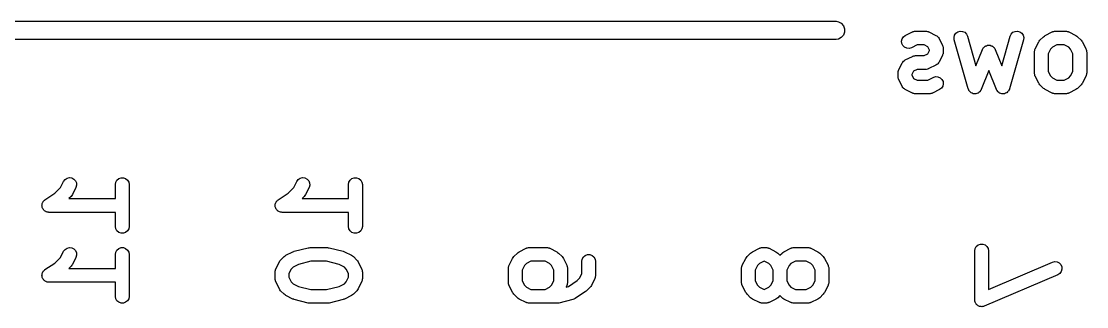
# Model space of a CAD drawing. Extents: x 105.4 to 186.8, y -135.5 to -88.6.
# Drawn here: x 126.26 to 137.87, y -126.33 to -123.22 of the extents above; entities that cross this region are included whole.
import ezdxf

# ---------------------------------------------------------------- set-up
doc = ezdxf.new("R2010")
doc.units = 0
doc.header["$MEASUREMENT"] = 0
doc.layers.add('BLACK', color=7, linetype='CONTINUOUS')

msp = doc.modelspace()

# ---------------------------------------------------------------- linework, layer by layer
at = {"layer": 'BLACK', "linetype": 'CONTINUOUS'}
for p, q in [((116.196, -123.217), (135.137, -123.217)), ((135.137, -123.217), (135.163, -123.222)), ((135.163, -123.222), (135.193, -123.239)), ((135.193, -123.239), (135.216, -123.266)), ((135.216, -123.266), (135.228, -123.299)), ((135.228, -123.335), (135.216, -123.368)), ((135.228, -123.299), (135.228, -123.335)), ((135.89, -123.371), (135.967, -123.332)), ((135.967, -123.332), (135.971, -123.331)), ((135.971, -123.331), (135.975, -123.329)), ((135.975, -123.329), (135.983, -123.328)), ((135.983, -123.328), (135.992, -123.325)), ((135.992, -123.325), (135.996, -123.325)), ((135.996, -123.325), (136, -123.325)), ((136, -123.325), (136.114, -123.325)), ((136.114, -123.325), (136.119, -123.325)), ((136.119, -123.325), (136.123, -123.325)), ((136.123, -123.325), (136.131, -123.328)), ((136.131, -123.328), (136.14, -123.329)), ((136.14, -123.329), (136.144, -123.331)), ((136.144, -123.331), (136.148, -123.332)), ((136.148, -123.332), (136.224, -123.371)), ((136.442, -123.347), (136.463, -123.332)), ((136.463, -123.332), (136.488, -123.325)), ((136.488, -123.325), (136.514, -123.327)), ((136.514, -123.327), (136.537, -123.337)), ((136.537, -123.337), (136.556, -123.356)), ((137.044, -123.356), (137.063, -123.337)), ((137.063, -123.337), (137.087, -123.327)), ((137.087, -123.327), (137.113, -123.325)), ((137.113, -123.325), (137.138, -123.332)), ((137.138, -123.332), (137.159, -123.347)), ((137.414, -123.371), (137.49, -123.332)), ((137.49, -123.332), (137.495, -123.331)), ((137.495, -123.331), (137.498, -123.329)), ((137.498, -123.329), (137.507, -123.328)), ((137.507, -123.328), (137.515, -123.325)), ((137.515, -123.325), (137.52, -123.325)), ((137.52, -123.325), (137.524, -123.325)), ((137.524, -123.325), (137.638, -123.325)), ((137.638, -123.325), (137.643, -123.325)), ((137.643, -123.325), (137.647, -123.325)), ((137.647, -123.325), (137.655, -123.328)), ((137.655, -123.328), (137.664, -123.329)), ((137.664, -123.329), (137.668, -123.331)), ((137.668, -123.331), (137.672, -123.332)), ((137.672, -123.332), (137.748, -123.371)), ((135.137, -123.417), (116.209, -123.417)), ((135.163, -123.412), (135.137, -123.417)), ((135.193, -123.395), (135.163, -123.412)), ((135.216, -123.368), (135.193, -123.395)), ((135.849, -123.433), (135.855, -123.408)), ((135.852, -123.459), (135.849, -123.433)), ((135.864, -123.482), (135.852, -123.459)), ((135.855, -123.408), (135.87, -123.386)), ((135.87, -123.386), (135.89, -123.371)), ((136.224, -123.371), (136.233, -123.377)), ((136.233, -123.377), (136.242, -123.383)), ((136.242, -123.383), (136.243, -123.385)), ((136.243, -123.385), (136.245, -123.386)), ((136.245, -123.386), (136.251, -123.395)), ((136.251, -123.395), (136.258, -123.404)), ((136.258, -123.404), (136.296, -123.48)), ((136.421, -123.394), (136.427, -123.369)), ((136.423, -123.42), (136.421, -123.394)), ((136.576, -123.954), (136.423, -123.42)), ((136.427, -123.369), (136.442, -123.347)), ((136.556, -123.356), (136.568, -123.379)), ((136.568, -123.379), (136.66, -123.701)), ((136.941, -123.701), (137.033, -123.379)), ((137.177, -123.42), (137.025, -123.954)), ((137.033, -123.379), (137.044, -123.356)), ((137.159, -123.347), (137.173, -123.369)), ((137.173, -123.369), (137.18, -123.394)), ((137.18, -123.394), (137.177, -123.42)), ((137.305, -123.518), (137.343, -123.442)), ((137.343, -123.442), (137.35, -123.433)), ((137.35, -123.433), (137.357, -123.423)), ((137.357, -123.423), (137.395, -123.385)), ((137.395, -123.385), (137.405, -123.378)), ((137.405, -123.378), (137.414, -123.371)), ((137.748, -123.371), (137.758, -123.378)), ((137.758, -123.378), (137.767, -123.385)), ((137.767, -123.385), (137.806, -123.423)), ((137.806, -123.423), (137.812, -123.433)), ((137.812, -123.433), (137.82, -123.442)), ((137.82, -123.442), (137.858, -123.518)), ((135.883, -123.5), (135.864, -123.482)), ((135.907, -123.511), (135.883, -123.5)), ((135.933, -123.512), (135.907, -123.511)), ((135.958, -123.505), (135.933, -123.512)), ((136.018, -123.475), (135.958, -123.505)), ((136.097, -123.475), (136.018, -123.475)), ((136.135, -123.494), (136.097, -123.475)), ((136.097, -123.591), (136.135, -123.572)), ((136.154, -123.532), (136.135, -123.494)), ((136.135, -123.572), (136.154, -123.534)), ((136.154, -123.534), (136.154, -123.532)), ((136.296, -123.48), (136.297, -123.484)), ((136.297, -123.484), (136.299, -123.488)), ((136.299, -123.488), (136.301, -123.497)), ((136.301, -123.569), (136.299, -123.578)), ((136.301, -123.497), (136.303, -123.505)), ((136.303, -123.561), (136.301, -123.569)), ((136.303, -123.505), (136.303, -123.51)), ((136.303, -123.51), (136.304, -123.514)), ((136.304, -123.552), (136.303, -123.556)), ((136.303, -123.556), (136.303, -123.561)), ((136.304, -123.514), (136.304, -123.552)), ((136.66, -123.701), (136.731, -123.524)), ((136.731, -123.524), (136.736, -123.515)), ((136.736, -123.515), (136.741, -123.506)), ((136.741, -123.506), (136.743, -123.504)), ((136.743, -123.504), (136.744, -123.502)), ((136.744, -123.502), (136.753, -123.495)), ((136.753, -123.495), (136.761, -123.488)), ((136.761, -123.488), (136.763, -123.487)), ((136.763, -123.487), (136.765, -123.486)), ((136.765, -123.486), (136.775, -123.483)), ((136.775, -123.483), (136.785, -123.479)), ((136.785, -123.479), (136.787, -123.478)), ((136.787, -123.478), (136.789, -123.478)), ((136.789, -123.478), (136.8, -123.478)), ((136.8, -123.478), (136.811, -123.478)), ((136.811, -123.478), (136.813, -123.478)), ((136.813, -123.478), (136.816, -123.479)), ((136.816, -123.479), (136.825, -123.483)), ((136.825, -123.483), (136.836, -123.486)), ((136.836, -123.486), (136.837, -123.487)), ((136.837, -123.487), (136.84, -123.488)), ((136.84, -123.488), (136.848, -123.495)), ((136.848, -123.495), (136.856, -123.502)), ((136.856, -123.502), (136.857, -123.504)), ((136.857, -123.504), (136.859, -123.506)), ((136.859, -123.506), (136.864, -123.515)), ((136.864, -123.515), (136.87, -123.524)), ((136.87, -123.524), (136.941, -123.701)), ((137.297, -123.543), (137.3, -123.535)), ((137.297, -123.548), (137.297, -123.543)), ((137.297, -123.552), (137.297, -123.548)), ((137.297, -123.781), (137.297, -123.552)), ((137.3, -123.535), (137.301, -123.526)), ((137.301, -123.526), (137.303, -123.523)), ((137.303, -123.523), (137.305, -123.518)), ((137.471, -123.52), (137.447, -123.57)), ((137.447, -123.57), (137.447, -123.763)), ((137.492, -123.499), (137.471, -123.52)), ((137.542, -123.475), (137.492, -123.499)), ((137.621, -123.475), (137.542, -123.475)), ((137.67, -123.499), (137.621, -123.475)), ((137.691, -123.52), (137.67, -123.499)), ((137.716, -123.57), (137.691, -123.52)), ((137.716, -123.763), (137.716, -123.57)), ((137.858, -123.518), (137.859, -123.523)), ((137.859, -123.523), (137.861, -123.526)), ((137.861, -123.526), (137.863, -123.535)), ((137.863, -123.535), (137.865, -123.543)), ((137.865, -123.543), (137.865, -123.548)), ((137.865, -123.548), (137.866, -123.552)), ((137.866, -123.552), (137.866, -123.781)), ((135.819, -123.747), (135.857, -123.671)), ((135.857, -123.671), (135.863, -123.662)), ((135.863, -123.662), (135.87, -123.653)), ((135.87, -123.653), (135.871, -123.652)), ((135.871, -123.652), (135.872, -123.65)), ((135.872, -123.65), (135.882, -123.644)), ((135.882, -123.644), (135.89, -123.637)), ((135.89, -123.637), (135.967, -123.599)), ((135.967, -123.599), (135.971, -123.598)), ((135.971, -123.598), (135.975, -123.596)), ((135.975, -123.596), (135.983, -123.594)), ((135.983, -123.594), (135.992, -123.592)), ((135.992, -123.592), (135.996, -123.592)), ((135.996, -123.592), (136, -123.591)), ((136, -123.591), (136.097, -123.591)), ((136.233, -123.689), (136.224, -123.695)), ((136.242, -123.683), (136.233, -123.689)), ((136.243, -123.681), (136.242, -123.683)), ((136.245, -123.68), (136.243, -123.681)), ((136.251, -123.671), (136.245, -123.68)), ((136.258, -123.662), (136.251, -123.671)), ((136.296, -123.585), (136.258, -123.662)), ((136.297, -123.581), (136.296, -123.585)), ((136.299, -123.578), (136.297, -123.581)), ((135.811, -123.772), (135.814, -123.764)), ((135.812, -123.776), (135.811, -123.772)), ((135.811, -123.781), (135.812, -123.776)), ((135.811, -123.819), (135.811, -123.781)), ((135.814, -123.764), (135.815, -123.755)), ((135.815, -123.755), (135.818, -123.751)), ((135.818, -123.751), (135.819, -123.747)), ((135.98, -123.76), (135.961, -123.798)), ((135.961, -123.798), (135.961, -123.801)), ((135.961, -123.801), (135.98, -123.839)), ((136.018, -123.741), (135.98, -123.76)), ((136.114, -123.741), (136.018, -123.741)), ((136.119, -123.74), (136.114, -123.741)), ((136.123, -123.741), (136.119, -123.74)), ((136.131, -123.738), (136.123, -123.741)), ((136.14, -123.737), (136.131, -123.738)), ((136.144, -123.735), (136.14, -123.737)), ((136.148, -123.733), (136.144, -123.735)), ((136.224, -123.695), (136.148, -123.733)), ((136.8, -123.754), (136.717, -123.961)), ((136.883, -123.961), (136.8, -123.754)), ((137.297, -123.785), (137.297, -123.781)), ((137.297, -123.789), (137.297, -123.785)), ((137.3, -123.798), (137.297, -123.789)), ((137.301, -123.806), (137.3, -123.798)), ((137.303, -123.81), (137.301, -123.806)), ((137.447, -123.763), (137.471, -123.812)), ((137.691, -123.812), (137.716, -123.763)), ((137.861, -123.806), (137.859, -123.81)), ((137.863, -123.798), (137.861, -123.806)), ((137.865, -123.789), (137.863, -123.798)), ((137.866, -123.781), (137.865, -123.785)), ((137.865, -123.785), (137.865, -123.789)), ((135.812, -123.823), (135.811, -123.819)), ((135.811, -123.827), (135.812, -123.823)), ((135.814, -123.836), (135.811, -123.827)), ((135.815, -123.844), (135.814, -123.836)), ((135.818, -123.848), (135.815, -123.844)), ((135.819, -123.852), (135.818, -123.848)), ((135.857, -123.928), (135.819, -123.852)), ((135.98, -123.839), (136.018, -123.858)), ((136.018, -123.858), (136.135, -123.858)), ((136.135, -123.858), (136.195, -123.828)), ((136.195, -123.828), (136.22, -123.82)), ((136.22, -123.82), (136.246, -123.822)), ((136.246, -123.822), (136.27, -123.832)), ((136.27, -123.832), (136.289, -123.85)), ((136.298, -123.925), (136.283, -123.946)), ((136.289, -123.85), (136.301, -123.873)), ((136.304, -123.899), (136.298, -123.925)), ((136.301, -123.873), (136.304, -123.899)), ((137.305, -123.814), (137.303, -123.81)), ((137.343, -123.89), (137.305, -123.814)), ((137.35, -123.9), (137.343, -123.89)), ((137.357, -123.91), (137.35, -123.9)), ((137.395, -123.948), (137.357, -123.91)), ((137.471, -123.812), (137.492, -123.833)), ((137.492, -123.833), (137.542, -123.858)), ((137.542, -123.858), (137.621, -123.858)), ((137.621, -123.858), (137.67, -123.833)), ((137.67, -123.833), (137.691, -123.812)), ((137.806, -123.91), (137.767, -123.948)), ((137.812, -123.9), (137.806, -123.91)), ((137.82, -123.89), (137.812, -123.9)), ((137.858, -123.814), (137.82, -123.89)), ((137.859, -123.81), (137.858, -123.814)), ((135.863, -123.937), (135.857, -123.928)), ((135.87, -123.946), (135.863, -123.937)), ((135.871, -123.948), (135.87, -123.946)), ((135.872, -123.949), (135.871, -123.948)), ((135.882, -123.955), (135.872, -123.949)), ((135.89, -123.962), (135.882, -123.955)), ((135.967, -124), (135.89, -123.962)), ((135.971, -124.001), (135.967, -124)), ((135.975, -124.003), (135.971, -124.001)), ((135.983, -124.005), (135.975, -124.003)), ((135.992, -124.007), (135.983, -124.005)), ((135.996, -124.007), (135.992, -124.007)), ((136, -124.008), (135.996, -124.007)), ((136.153, -124.008), (136, -124.008)), ((136.157, -124.007), (136.153, -124.008)), ((136.161, -124.007), (136.157, -124.007)), ((136.17, -124.005), (136.161, -124.007)), ((136.178, -124.003), (136.17, -124.005)), ((136.182, -124.001), (136.178, -124.003)), ((136.186, -124), (136.182, -124.001)), ((136.262, -123.962), (136.186, -124)), ((136.283, -123.946), (136.262, -123.962)), ((136.576, -123.955), (136.576, -123.954)), ((136.577, -123.956), (136.576, -123.955)), ((136.582, -123.967), (136.577, -123.956)), ((136.587, -123.977), (136.582, -123.967)), ((136.588, -123.978), (136.587, -123.977)), ((136.589, -123.979), (136.588, -123.978)), ((136.597, -123.987), (136.589, -123.979)), ((136.606, -123.995), (136.597, -123.987)), ((136.607, -123.996), (136.606, -123.995)), ((136.608, -123.997), (136.607, -123.996)), ((136.619, -124.001), (136.608, -123.997)), ((136.63, -124.006), (136.619, -124.001)), ((136.631, -124.006), (136.63, -124.006)), ((136.632, -124.006), (136.631, -124.006)), ((136.644, -124.007), (136.632, -124.006)), ((136.656, -124.008), (136.644, -124.007)), ((136.657, -124.007), (136.656, -124.008)), ((136.658, -124.007), (136.657, -124.007)), ((136.669, -124.004), (136.658, -124.007)), ((136.681, -124), (136.669, -124.004)), ((136.682, -123.999), (136.681, -124)), ((136.683, -123.999), (136.682, -123.999)), ((136.692, -123.992), (136.683, -123.999)), ((136.702, -123.985), (136.692, -123.992)), ((136.703, -123.984), (136.702, -123.985)), ((136.704, -123.983), (136.703, -123.984)), ((136.71, -123.973), (136.704, -123.983)), ((136.716, -123.963), (136.71, -123.973)), ((136.717, -123.962), (136.716, -123.963)), ((136.717, -123.961), (136.717, -123.962)), ((136.884, -123.962), (136.883, -123.961)), ((136.884, -123.963), (136.884, -123.962)), ((136.891, -123.973), (136.884, -123.963)), ((136.897, -123.983), (136.891, -123.973)), ((136.898, -123.984), (136.897, -123.983)), ((136.899, -123.985), (136.898, -123.984)), ((136.908, -123.992), (136.899, -123.985)), ((136.917, -123.999), (136.908, -123.992)), ((136.919, -123.999), (136.917, -123.999)), ((136.92, -124), (136.919, -123.999)), ((136.931, -124.004), (136.92, -124)), ((136.942, -124.007), (136.931, -124.004)), ((136.943, -124.007), (136.942, -124.007)), ((136.945, -124.008), (136.943, -124.007)), ((136.956, -124.007), (136.945, -124.008)), ((136.968, -124.006), (136.956, -124.007)), ((136.969, -124.006), (136.968, -124.006)), ((136.971, -124.006), (136.969, -124.006)), ((136.981, -124.001), (136.971, -124.006)), ((136.992, -123.997), (136.981, -124.001)), ((136.993, -123.996), (136.992, -123.997)), ((136.995, -123.995), (136.993, -123.996)), ((137.003, -123.987), (136.995, -123.995)), ((137.011, -123.979), (137.003, -123.987)), ((137.012, -123.978), (137.011, -123.979)), ((137.013, -123.977), (137.012, -123.978)), ((137.018, -123.967), (137.013, -123.977)), ((137.024, -123.956), (137.018, -123.967)), ((137.025, -123.954), (137.024, -123.955)), ((137.024, -123.955), (137.024, -123.956)), ((137.405, -123.955), (137.395, -123.948)), ((137.414, -123.962), (137.405, -123.955)), ((137.49, -124), (137.414, -123.962)), ((137.495, -124.001), (137.49, -124)), ((137.498, -124.003), (137.495, -124.001)), ((137.507, -124.005), (137.498, -124.003)), ((137.515, -124.007), (137.507, -124.005)), ((137.52, -124.007), (137.515, -124.007)), ((137.524, -124.008), (137.52, -124.007)), ((137.638, -124.008), (137.524, -124.008)), ((137.643, -124.007), (137.638, -124.008)), ((137.647, -124.007), (137.643, -124.007)), ((137.655, -124.005), (137.647, -124.007)), ((137.664, -124.003), (137.655, -124.005)), ((137.668, -124.001), (137.664, -124.003)), ((137.672, -124), (137.668, -124.001)), ((137.748, -123.962), (137.672, -124)), ((137.758, -123.955), (137.748, -123.962)), ((137.767, -123.948), (137.758, -123.955)), ((126.691, -125.028), (126.723, -124.963)), ((126.723, -124.963), (126.739, -124.942)), ((126.739, -124.942), (126.761, -124.927)), ((126.761, -124.927), (126.786, -124.921)), ((126.786, -124.921), (126.812, -124.924)), ((126.812, -124.924), (126.835, -124.936)), ((126.835, -124.936), (126.853, -124.955)), ((126.853, -124.955), (126.863, -124.979)), ((127.291, -124.97), (127.304, -124.948)), ((127.304, -124.948), (127.324, -124.931)), ((127.324, -124.931), (127.349, -124.922)), ((127.349, -124.922), (127.375, -124.922)), ((127.375, -124.922), (127.399, -124.931)), ((127.399, -124.931), (127.419, -124.948)), ((127.419, -124.948), (127.432, -124.97)), ((129.231, -125.028), (129.263, -124.963)), ((129.263, -124.963), (129.279, -124.942)), ((129.279, -124.942), (129.301, -124.927)), ((129.301, -124.927), (129.326, -124.921)), ((129.326, -124.921), (129.352, -124.924)), ((129.352, -124.924), (129.375, -124.936)), ((129.375, -124.936), (129.393, -124.955)), ((129.393, -124.955), (129.403, -124.979)), ((129.831, -124.97), (129.844, -124.948)), ((129.844, -124.948), (129.864, -124.931)), ((129.864, -124.931), (129.889, -124.922)), ((129.889, -124.922), (129.915, -124.922)), ((129.915, -124.922), (129.939, -124.931)), ((129.939, -124.931), (129.959, -124.948)), ((129.959, -124.948), (129.972, -124.97)), ((126.628, -125.09), (126.691, -125.028)), ((126.858, -125.03), (126.819, -125.106)), ((126.865, -125.005), (126.858, -125.03)), ((126.863, -124.979), (126.865, -125.005)), ((127.287, -124.996), (127.291, -124.97)), ((127.287, -125.15), (127.287, -124.996)), ((127.432, -124.97), (127.437, -124.996)), ((127.437, -124.996), (127.437, -125.453)), ((129.168, -125.09), (129.231, -125.028)), ((129.398, -125.03), (129.359, -125.106)), ((129.405, -125.005), (129.398, -125.03)), ((129.403, -124.979), (129.405, -125.005)), ((129.827, -124.996), (129.831, -124.97)), ((129.827, -125.15), (129.827, -124.996)), ((129.972, -124.97), (129.977, -124.996)), ((129.977, -124.996), (129.977, -125.453)), ((126.49, -125.204), (126.494, -125.196)), ((126.494, -125.196), (126.497, -125.187)), ((126.497, -125.187), (126.5, -125.184)), ((126.5, -125.184), (126.501, -125.18)), ((126.501, -125.18), (126.508, -125.174)), ((126.508, -125.174), (126.514, -125.167)), ((126.514, -125.167), (126.517, -125.165)), ((126.517, -125.165), (126.52, -125.162)), ((126.52, -125.162), (126.628, -125.09)), ((126.805, -125.125), (126.781, -125.15)), ((126.781, -125.15), (127.287, -125.15)), ((126.812, -125.115), (126.805, -125.125)), ((126.819, -125.106), (126.812, -125.115)), ((129.03, -125.204), (129.034, -125.196)), ((129.034, -125.196), (129.037, -125.187)), ((129.037, -125.187), (129.04, -125.184)), ((129.04, -125.184), (129.041, -125.18)), ((129.041, -125.18), (129.048, -125.174)), ((129.048, -125.174), (129.054, -125.167)), ((129.054, -125.167), (129.057, -125.165)), ((129.057, -125.165), (129.06, -125.162)), ((129.06, -125.162), (129.168, -125.09)), ((129.345, -125.125), (129.321, -125.15)), ((129.321, -125.15), (129.827, -125.15)), ((129.352, -125.115), (129.345, -125.125)), ((129.359, -125.106), (129.352, -125.115)), ((126.487, -125.229), (126.488, -125.221)), ((126.488, -125.234), (126.487, -125.229)), ((126.488, -125.212), (126.489, -125.208)), ((126.488, -125.221), (126.488, -125.212)), ((126.488, -125.238), (126.488, -125.234)), ((126.491, -125.246), (126.488, -125.238)), ((126.489, -125.208), (126.49, -125.204)), ((126.493, -125.255), (126.491, -125.246)), ((126.496, -125.258), (126.493, -125.255)), ((126.497, -125.262), (126.496, -125.258)), ((126.503, -125.269), (126.497, -125.262)), ((126.508, -125.276), (126.503, -125.269)), ((126.511, -125.279), (126.508, -125.276)), ((126.514, -125.282), (126.511, -125.279)), ((126.521, -125.287), (126.514, -125.282)), ((126.529, -125.292), (126.521, -125.287)), ((126.533, -125.293), (126.529, -125.292)), ((126.536, -125.295), (126.533, -125.293)), ((126.545, -125.297), (126.536, -125.295)), ((126.554, -125.299), (126.545, -125.297)), ((126.558, -125.299), (126.554, -125.299)), ((126.562, -125.3), (126.558, -125.299)), ((127.287, -125.3), (126.562, -125.3)), ((127.287, -125.453), (127.287, -125.3)), ((129.027, -125.229), (129.028, -125.221)), ((129.028, -125.234), (129.027, -125.229)), ((129.028, -125.212), (129.029, -125.208)), ((129.028, -125.221), (129.028, -125.212)), ((129.028, -125.238), (129.028, -125.234)), ((129.031, -125.246), (129.028, -125.238)), ((129.029, -125.208), (129.03, -125.204)), ((129.033, -125.255), (129.031, -125.246)), ((129.036, -125.258), (129.033, -125.255)), ((129.037, -125.262), (129.036, -125.258)), ((129.043, -125.269), (129.037, -125.262)), ((129.048, -125.276), (129.043, -125.269)), ((129.051, -125.279), (129.048, -125.276)), ((129.054, -125.282), (129.051, -125.279)), ((129.061, -125.287), (129.054, -125.282)), ((129.069, -125.292), (129.061, -125.287)), ((129.073, -125.293), (129.069, -125.292)), ((129.076, -125.295), (129.073, -125.293)), ((129.085, -125.297), (129.076, -125.295)), ((129.094, -125.299), (129.085, -125.297)), ((129.098, -125.299), (129.094, -125.299)), ((129.102, -125.3), (129.098, -125.299)), ((129.827, -125.3), (129.102, -125.3)), ((129.827, -125.453), (129.827, -125.3)), ((127.291, -125.479), (127.287, -125.453)), ((127.304, -125.501), (127.291, -125.479)), ((127.324, -125.518), (127.304, -125.501)), ((127.349, -125.527), (127.324, -125.518)), ((127.375, -125.527), (127.349, -125.527)), ((127.399, -125.518), (127.375, -125.527)), ((127.419, -125.501), (127.399, -125.518)), ((127.432, -125.479), (127.419, -125.501)), ((127.437, -125.453), (127.432, -125.479)), ((129.831, -125.479), (129.827, -125.453)), ((129.844, -125.501), (129.831, -125.479)), ((129.864, -125.518), (129.844, -125.501)), ((129.889, -125.527), (129.864, -125.518)), ((129.915, -125.527), (129.889, -125.527)), ((129.939, -125.518), (129.915, -125.527)), ((129.959, -125.501), (129.939, -125.518)), ((129.972, -125.479), (129.959, -125.501)), ((129.977, -125.453), (129.972, -125.479)), ((136.664, -125.672), (136.684, -125.655)), ((136.684, -125.655), (136.709, -125.646)), ((136.709, -125.646), (136.735, -125.646)), ((136.735, -125.646), (136.759, -125.655)), ((136.759, -125.655), (136.779, -125.672)), ((126.691, -125.79), (126.723, -125.724)), ((126.723, -125.724), (126.739, -125.704)), ((126.739, -125.704), (126.761, -125.689)), ((126.761, -125.689), (126.786, -125.683)), ((126.786, -125.683), (126.812, -125.686)), ((126.812, -125.686), (126.835, -125.698)), ((126.835, -125.698), (126.853, -125.717)), ((126.853, -125.717), (126.863, -125.741)), ((126.865, -125.767), (126.858, -125.792)), ((126.863, -125.741), (126.865, -125.767)), ((127.287, -125.758), (127.291, -125.732)), ((127.287, -125.912), (127.287, -125.758)), ((127.291, -125.732), (127.304, -125.71)), ((127.304, -125.71), (127.324, -125.693)), ((127.324, -125.693), (127.349, -125.684)), ((127.349, -125.684), (127.375, -125.684)), ((127.375, -125.684), (127.399, -125.693)), ((127.399, -125.693), (127.419, -125.71)), ((127.419, -125.71), (127.432, -125.732)), ((127.432, -125.732), (127.437, -125.758)), ((127.437, -125.758), (127.437, -126.215)), ((129.087, -125.819), (129.125, -125.781)), ((129.125, -125.781), (129.135, -125.774)), ((129.135, -125.774), (129.145, -125.767)), ((129.145, -125.767), (129.221, -125.729)), ((129.221, -125.729), (129.229, -125.727)), ((129.229, -125.727), (129.236, -125.723)), ((129.236, -125.723), (129.388, -125.685)), ((129.388, -125.685), (129.398, -125.685)), ((129.398, -125.685), (129.407, -125.683)), ((129.407, -125.683), (129.597, -125.683)), ((129.597, -125.683), (129.606, -125.685)), ((129.606, -125.685), (129.615, -125.685)), ((129.615, -125.685), (129.768, -125.723)), ((129.768, -125.723), (129.775, -125.727)), ((129.775, -125.727), (129.783, -125.729)), ((129.783, -125.729), (129.859, -125.767)), ((129.859, -125.767), (129.869, -125.774)), ((129.869, -125.774), (129.879, -125.781)), ((129.879, -125.781), (129.917, -125.819)), ((131.62, -125.791), (131.627, -125.781)), ((131.627, -125.781), (131.665, -125.743)), ((131.665, -125.743), (131.675, -125.736)), ((131.675, -125.736), (131.685, -125.729)), ((131.685, -125.729), (131.761, -125.691)), ((131.761, -125.691), (131.765, -125.69)), ((131.765, -125.69), (131.769, -125.688)), ((131.769, -125.688), (131.777, -125.686)), ((131.777, -125.686), (131.786, -125.683)), ((131.786, -125.683), (131.79, -125.684)), ((131.79, -125.684), (131.794, -125.683)), ((131.794, -125.683), (131.985, -125.683)), ((131.985, -125.683), (131.989, -125.684)), ((131.989, -125.684), (131.993, -125.683)), ((131.993, -125.683), (132.002, -125.686)), ((132.002, -125.686), (132.01, -125.688)), ((132.01, -125.688), (132.014, -125.69)), ((132.014, -125.69), (132.018, -125.691)), ((132.018, -125.691), (132.094, -125.729)), ((132.094, -125.729), (132.104, -125.736)), ((132.104, -125.736), (132.114, -125.743)), ((132.114, -125.743), (132.152, -125.781)), ((132.152, -125.781), (132.159, -125.791)), ((132.384, -125.786), (132.404, -125.769)), ((132.404, -125.769), (132.429, -125.76)), ((132.429, -125.76), (132.455, -125.76)), ((132.455, -125.76), (132.479, -125.769)), ((132.479, -125.769), (132.499, -125.786)), ((134.16, -125.791), (134.167, -125.781)), ((134.167, -125.781), (134.205, -125.743)), ((134.205, -125.743), (134.215, -125.736)), ((134.215, -125.736), (134.225, -125.729)), ((134.225, -125.729), (134.301, -125.691)), ((134.301, -125.691), (134.305, -125.69)), ((134.305, -125.69), (134.309, -125.688)), ((134.309, -125.688), (134.317, -125.686)), ((134.317, -125.686), (134.326, -125.683)), ((134.326, -125.683), (134.33, -125.684)), ((134.33, -125.684), (134.334, -125.683)), ((134.334, -125.683), (134.372, -125.683)), ((134.372, -125.683), (134.377, -125.684)), ((134.377, -125.684), (134.381, -125.683)), ((134.381, -125.683), (134.389, -125.686)), ((134.389, -125.686), (134.398, -125.688)), ((134.398, -125.688), (134.402, -125.69)), ((134.402, -125.69), (134.406, -125.691)), ((134.406, -125.691), (134.482, -125.729)), ((134.482, -125.729), (134.492, -125.736)), ((134.492, -125.736), (134.502, -125.743)), ((134.502, -125.743), (134.525, -125.766)), ((134.525, -125.766), (134.548, -125.743)), ((134.548, -125.743), (134.558, -125.736)), ((134.558, -125.736), (134.567, -125.729)), ((134.567, -125.729), (134.644, -125.691)), ((134.644, -125.691), (134.648, -125.69)), ((134.648, -125.69), (134.651, -125.688)), ((134.651, -125.688), (134.66, -125.686)), ((134.66, -125.686), (134.669, -125.683)), ((134.669, -125.683), (134.673, -125.684)), ((134.673, -125.684), (134.677, -125.683)), ((134.677, -125.683), (134.83, -125.683)), ((134.83, -125.683), (134.834, -125.684)), ((134.834, -125.684), (134.838, -125.683)), ((134.838, -125.683), (134.847, -125.686)), ((134.847, -125.686), (134.855, -125.688)), ((134.855, -125.688), (134.859, -125.69)), ((134.859, -125.69), (134.863, -125.691)), ((134.863, -125.691), (134.939, -125.729)), ((134.939, -125.729), (134.949, -125.736)), ((134.949, -125.736), (134.959, -125.743)), ((134.959, -125.743), (134.997, -125.781)), ((134.997, -125.781), (135.004, -125.791)), ((136.647, -125.72), (136.651, -125.694)), ((136.647, -126.253), (136.647, -125.72)), ((136.651, -125.694), (136.664, -125.672)), ((136.779, -125.672), (136.792, -125.694)), ((136.792, -125.694), (136.797, -125.72)), ((136.797, -125.72), (136.797, -126.139)), ((126.52, -125.924), (126.628, -125.852)), ((126.628, -125.852), (126.691, -125.79)), ((126.805, -125.887), (126.781, -125.912)), ((126.812, -125.877), (126.805, -125.887)), ((126.819, -125.868), (126.812, -125.877)), ((126.858, -125.792), (126.819, -125.868)), ((129.035, -125.915), (129.073, -125.839)), ((129.073, -125.839), (129.08, -125.829)), ((129.08, -125.829), (129.087, -125.819)), ((129.223, -125.896), (129.202, -125.917)), ((129.28, -125.867), (129.223, -125.896)), ((129.416, -125.833), (129.28, -125.867)), ((129.588, -125.833), (129.416, -125.833)), ((129.723, -125.867), (129.588, -125.833)), ((129.781, -125.896), (129.723, -125.867)), ((129.802, -125.917), (129.781, -125.896)), ((129.917, -125.819), (129.924, -125.829)), ((129.924, -125.829), (129.931, -125.839)), ((129.931, -125.839), (129.969, -125.915)), ((131.567, -125.902), (131.57, -125.893)), ((131.57, -125.893), (131.571, -125.885)), ((131.571, -125.885), (131.574, -125.881)), ((131.574, -125.881), (131.575, -125.877)), ((131.575, -125.877), (131.613, -125.801)), ((131.613, -125.801), (131.62, -125.791)), ((131.742, -125.879), (131.717, -125.928)), ((131.763, -125.858), (131.742, -125.879)), ((131.812, -125.833), (131.763, -125.858)), ((131.967, -125.833), (131.812, -125.833)), ((132.017, -125.858), (131.967, -125.833)), ((132.037, -125.879), (132.017, -125.858)), ((132.062, -125.928), (132.037, -125.879)), ((132.159, -125.791), (132.166, -125.801)), ((132.166, -125.801), (132.204, -125.877)), ((132.204, -125.877), (132.205, -125.881)), ((132.205, -125.881), (132.208, -125.885)), ((132.208, -125.885), (132.209, -125.893)), ((132.209, -125.893), (132.212, -125.902)), ((132.367, -125.834), (132.371, -125.809)), ((132.367, -125.969), (132.367, -125.834)), ((132.371, -125.809), (132.384, -125.786)), ((132.499, -125.786), (132.512, -125.809)), ((132.512, -125.809), (132.517, -125.834)), ((132.517, -125.834), (132.517, -125.987)), ((134.107, -125.902), (134.11, -125.893)), ((134.11, -125.893), (134.111, -125.885)), ((134.111, -125.885), (134.114, -125.881)), ((134.114, -125.881), (134.115, -125.877)), ((134.115, -125.877), (134.153, -125.801)), ((134.153, -125.801), (134.16, -125.791)), ((134.282, -125.879), (134.257, -125.928)), ((134.303, -125.858), (134.282, -125.879)), ((134.352, -125.833), (134.303, -125.858)), ((134.355, -125.833), (134.352, -125.833)), ((134.404, -125.858), (134.355, -125.833)), ((134.425, -125.879), (134.404, -125.858)), ((134.45, -125.928), (134.425, -125.879)), ((134.624, -125.879), (134.6, -125.928)), ((134.645, -125.858), (134.624, -125.879)), ((134.695, -125.833), (134.645, -125.858)), ((134.812, -125.833), (134.695, -125.833)), ((134.861, -125.858), (134.812, -125.833)), ((134.882, -125.879), (134.861, -125.858)), ((134.907, -125.928), (134.882, -125.879)), ((135.004, -125.791), (135.011, -125.801)), ((135.011, -125.801), (135.049, -125.877)), ((135.049, -125.877), (135.05, -125.881)), ((135.05, -125.881), (135.052, -125.885)), ((135.052, -125.885), (135.054, -125.893)), ((135.054, -125.893), (135.056, -125.902)), ((136.797, -126.139), (137.492, -125.841)), ((137.492, -125.841), (137.518, -125.835)), ((137.518, -125.835), (137.544, -125.839)), ((137.544, -125.839), (137.567, -125.85)), ((137.567, -125.85), (137.585, -125.869)), ((137.585, -125.869), (137.595, -125.893)), ((137.595, -125.893), (137.596, -125.919)), ((126.487, -125.991), (126.488, -125.982)), ((126.488, -125.995), (126.487, -125.991)), ((126.488, -125.974), (126.489, -125.97)), ((126.488, -125.982), (126.488, -125.974)), ((126.488, -126), (126.488, -125.995)), ((126.491, -126.008), (126.488, -126)), ((126.489, -125.97), (126.49, -125.965)), ((126.49, -125.965), (126.494, -125.957)), ((126.493, -126.017), (126.491, -126.008)), ((126.494, -125.957), (126.497, -125.949)), ((126.497, -125.949), (126.5, -125.946)), ((126.5, -125.946), (126.501, -125.942)), ((126.501, -125.942), (126.508, -125.936)), ((126.508, -125.936), (126.514, -125.929)), ((126.514, -125.929), (126.517, -125.927)), ((126.517, -125.927), (126.52, -125.924)), ((126.781, -125.912), (127.287, -125.912)), ((129.027, -125.94), (129.03, -125.931)), ((129.028, -125.944), (129.027, -125.94)), ((129.027, -125.948), (129.028, -125.944)), ((129.027, -126.025), (129.027, -125.948)), ((129.03, -125.931), (129.031, -125.923)), ((129.031, -125.923), (129.034, -125.919)), ((129.034, -125.919), (129.035, -125.915)), ((129.202, -125.917), (129.177, -125.966)), ((129.177, -125.966), (129.177, -126.007)), ((129.177, -126.007), (129.202, -126.056)), ((129.827, -125.966), (129.802, -125.917)), ((129.802, -126.056), (129.827, -126.007)), ((129.827, -126.007), (129.827, -125.966)), ((129.969, -125.915), (129.97, -125.919)), ((129.97, -125.919), (129.972, -125.923)), ((129.972, -125.923), (129.974, -125.931)), ((129.974, -125.931), (129.976, -125.94)), ((129.976, -125.94), (129.976, -125.944)), ((129.976, -125.944), (129.977, -125.948)), ((129.977, -125.948), (129.977, -126.025)), ((131.568, -125.906), (131.567, -125.902)), ((131.567, -125.91), (131.568, -125.906)), ((131.567, -126.063), (131.567, -125.91)), ((131.717, -125.928), (131.717, -126.045)), ((132.062, -126.045), (132.062, -125.928)), ((132.212, -125.902), (132.211, -125.906)), ((132.211, -125.906), (132.212, -125.91)), ((132.212, -125.91), (132.212, -126.063)), ((132.342, -126.018), (132.367, -125.969)), ((132.512, -126.012), (132.51, -126.016)), ((132.514, -126.004), (132.512, -126.012)), ((132.516, -125.995), (132.514, -126.004)), ((132.517, -125.987), (132.516, -125.991)), ((132.516, -125.991), (132.516, -125.995)), ((134.108, -125.906), (134.107, -125.902)), ((134.107, -125.91), (134.108, -125.906)), ((134.107, -126.063), (134.107, -125.91)), ((134.257, -125.928), (134.257, -126.045)), ((134.45, -126.045), (134.45, -125.928)), ((134.6, -125.928), (134.6, -126.045)), ((134.907, -126.045), (134.907, -125.928)), ((135.056, -125.902), (135.056, -125.906)), ((135.056, -125.906), (135.057, -125.91)), ((135.057, -125.91), (135.057, -126.063)), ((137.551, -125.979), (136.751, -126.322)), ((137.573, -125.965), (137.551, -125.979)), ((137.589, -125.944), (137.573, -125.965)), ((137.596, -125.919), (137.589, -125.944)), ((126.496, -126.02), (126.493, -126.017)), ((126.497, -126.024), (126.496, -126.02)), ((126.503, -126.031), (126.497, -126.024)), ((126.508, -126.038), (126.503, -126.031)), ((126.511, -126.041), (126.508, -126.038)), ((126.514, -126.044), (126.511, -126.041)), ((126.521, -126.048), (126.514, -126.044)), ((126.529, -126.054), (126.521, -126.048)), ((126.533, -126.055), (126.529, -126.054)), ((126.536, -126.057), (126.533, -126.055)), ((126.545, -126.059), (126.536, -126.057)), ((126.554, -126.061), (126.545, -126.059)), ((126.558, -126.061), (126.554, -126.061)), ((126.562, -126.062), (126.558, -126.061)), ((127.287, -126.062), (126.562, -126.062)), ((127.287, -126.215), (127.287, -126.062)), ((129.028, -126.029), (129.027, -126.025)), ((129.027, -126.033), (129.028, -126.029)), ((129.03, -126.042), (129.027, -126.033)), ((129.031, -126.05), (129.03, -126.042)), ((129.034, -126.054), (129.031, -126.05)), ((129.035, -126.058), (129.034, -126.054)), ((129.073, -126.134), (129.035, -126.058)), ((129.202, -126.056), (129.223, -126.077)), ((129.223, -126.077), (129.28, -126.106)), ((129.28, -126.106), (129.416, -126.14)), ((129.588, -126.14), (129.723, -126.106)), ((129.723, -126.106), (129.781, -126.077)), ((129.781, -126.077), (129.802, -126.056)), ((129.969, -126.058), (129.931, -126.134)), ((129.97, -126.054), (129.969, -126.058)), ((129.972, -126.05), (129.97, -126.054)), ((129.974, -126.042), (129.972, -126.05)), ((129.976, -126.033), (129.974, -126.042)), ((129.977, -126.025), (129.976, -126.029)), ((129.976, -126.029), (129.976, -126.033)), ((131.568, -126.067), (131.567, -126.063)), ((131.567, -126.071), (131.568, -126.067)), ((131.57, -126.08), (131.567, -126.071)), ((131.571, -126.088), (131.57, -126.08)), ((131.574, -126.092), (131.571, -126.088)), ((131.575, -126.096), (131.574, -126.092)), ((131.613, -126.172), (131.575, -126.096)), ((131.717, -126.045), (131.742, -126.095)), ((131.742, -126.095), (131.763, -126.115)), ((131.763, -126.115), (131.812, -126.14)), ((131.967, -126.14), (132.017, -126.115)), ((132.017, -126.115), (132.037, -126.095)), ((132.037, -126.095), (132.062, -126.045)), ((132.204, -126.096), (132.196, -126.114)), ((132.196, -126.114), (132.221, -126.107)), ((132.205, -126.092), (132.204, -126.096)), ((132.208, -126.088), (132.205, -126.092)), ((132.209, -126.08), (132.208, -126.088)), ((132.212, -126.071), (132.209, -126.08)), ((132.212, -126.063), (132.211, -126.067)), ((132.211, -126.067), (132.212, -126.071)), ((132.221, -126.107), (132.318, -126.043)), ((132.318, -126.043), (132.342, -126.018)), ((132.457, -126.116), (132.419, -126.154)), ((132.464, -126.106), (132.457, -126.116)), ((132.471, -126.096), (132.464, -126.106)), ((132.509, -126.02), (132.471, -126.096)), ((132.51, -126.016), (132.509, -126.02)), ((134.108, -126.067), (134.107, -126.063)), ((134.107, -126.071), (134.108, -126.067)), ((134.11, -126.08), (134.107, -126.071)), ((134.111, -126.088), (134.11, -126.08)), ((134.114, -126.092), (134.111, -126.088)), ((134.115, -126.096), (134.114, -126.092)), ((134.153, -126.172), (134.115, -126.096)), ((134.257, -126.045), (134.282, -126.095)), ((134.282, -126.095), (134.303, -126.115)), ((134.303, -126.115), (134.352, -126.14)), ((134.355, -126.14), (134.404, -126.115)), ((134.404, -126.115), (134.425, -126.095)), ((134.425, -126.095), (134.45, -126.045)), ((134.6, -126.045), (134.624, -126.095)), ((134.624, -126.095), (134.645, -126.115)), ((134.645, -126.115), (134.695, -126.14)), ((134.812, -126.14), (134.861, -126.115)), ((134.861, -126.115), (134.882, -126.095)), ((134.882, -126.095), (134.907, -126.045)), ((135.049, -126.096), (135.011, -126.172)), ((135.05, -126.092), (135.049, -126.096)), ((135.052, -126.088), (135.05, -126.092)), ((135.054, -126.08), (135.052, -126.088)), ((135.056, -126.071), (135.054, -126.08)), ((135.057, -126.063), (135.056, -126.067)), ((135.056, -126.067), (135.056, -126.071)), ((127.291, -126.241), (127.287, -126.215)), ((127.304, -126.263), (127.291, -126.241)), ((127.432, -126.241), (127.419, -126.263)), ((127.437, -126.215), (127.432, -126.241)), ((129.08, -126.144), (129.073, -126.134)), ((129.087, -126.154), (129.08, -126.144)), ((129.125, -126.192), (129.087, -126.154)), ((129.135, -126.199), (129.125, -126.192)), ((129.145, -126.206), (129.135, -126.199)), ((129.221, -126.244), (129.145, -126.206)), ((129.229, -126.246), (129.221, -126.244)), ((129.416, -126.14), (129.588, -126.14)), ((129.783, -126.244), (129.775, -126.246)), ((129.859, -126.206), (129.783, -126.244)), ((129.869, -126.199), (129.859, -126.206)), ((129.879, -126.192), (129.869, -126.199)), ((129.917, -126.154), (129.879, -126.192)), ((129.924, -126.144), (129.917, -126.154)), ((129.931, -126.134), (129.924, -126.144)), ((131.62, -126.182), (131.613, -126.172)), ((131.627, -126.192), (131.62, -126.182)), ((131.665, -126.23), (131.627, -126.192)), ((131.675, -126.237), (131.665, -126.23)), ((131.685, -126.244), (131.675, -126.237)), ((131.761, -126.282), (131.685, -126.244)), ((131.812, -126.14), (131.967, -126.14)), ((132.281, -126.245), (132.27, -126.25)), ((132.293, -126.239), (132.281, -126.245)), ((132.407, -126.163), (132.293, -126.239)), ((132.413, -126.158), (132.407, -126.163)), ((132.419, -126.154), (132.413, -126.158)), ((134.16, -126.182), (134.153, -126.172)), ((134.167, -126.192), (134.16, -126.182)), ((134.205, -126.23), (134.167, -126.192)), ((134.215, -126.237), (134.205, -126.23)), ((134.225, -126.244), (134.215, -126.237)), ((134.301, -126.282), (134.225, -126.244)), ((134.352, -126.14), (134.355, -126.14)), ((134.482, -126.244), (134.406, -126.282)), ((134.492, -126.237), (134.482, -126.244)), ((134.502, -126.23), (134.492, -126.237)), ((134.525, -126.207), (134.502, -126.23)), ((134.548, -126.23), (134.525, -126.207)), ((134.558, -126.237), (134.548, -126.23)), ((134.567, -126.244), (134.558, -126.237)), ((134.644, -126.282), (134.567, -126.244)), ((134.695, -126.14), (134.812, -126.14)), ((134.939, -126.244), (134.863, -126.282)), ((134.949, -126.237), (134.939, -126.244)), ((134.959, -126.23), (134.949, -126.237)), ((134.997, -126.192), (134.959, -126.23)), ((135.004, -126.182), (134.997, -126.192)), ((135.011, -126.172), (135.004, -126.182)), ((127.324, -126.28), (127.304, -126.263)), ((127.349, -126.289), (127.324, -126.28)), ((127.375, -126.289), (127.349, -126.289)), ((127.399, -126.28), (127.375, -126.289)), ((127.419, -126.263), (127.399, -126.28)), ((129.236, -126.25), (129.229, -126.246)), ((129.388, -126.288), (129.236, -126.25)), ((129.398, -126.289), (129.388, -126.288)), ((129.407, -126.29), (129.398, -126.289)), ((129.597, -126.29), (129.407, -126.29)), ((129.606, -126.289), (129.597, -126.29)), ((129.615, -126.288), (129.606, -126.289)), ((129.768, -126.25), (129.615, -126.288)), ((129.775, -126.246), (129.768, -126.25)), ((131.765, -126.283), (131.761, -126.282)), ((131.769, -126.286), (131.765, -126.283)), ((131.777, -126.287), (131.769, -126.286)), ((131.786, -126.29), (131.777, -126.287)), ((131.79, -126.289), (131.786, -126.29)), ((131.794, -126.29), (131.79, -126.289)), ((132.099, -126.29), (131.794, -126.29)), ((132.108, -126.289), (132.099, -126.29)), ((132.117, -126.288), (132.108, -126.289)), ((132.27, -126.25), (132.117, -126.288)), ((134.305, -126.283), (134.301, -126.282)), ((134.309, -126.286), (134.305, -126.283)), ((134.317, -126.287), (134.309, -126.286)), ((134.326, -126.29), (134.317, -126.287)), ((134.33, -126.289), (134.326, -126.29)), ((134.334, -126.29), (134.33, -126.289)), ((134.372, -126.29), (134.334, -126.29)), ((134.377, -126.289), (134.372, -126.29)), ((134.381, -126.29), (134.377, -126.289)), ((134.389, -126.287), (134.381, -126.29)), ((134.398, -126.286), (134.389, -126.287)), ((134.402, -126.283), (134.398, -126.286)), ((134.406, -126.282), (134.402, -126.283)), ((134.648, -126.283), (134.644, -126.282)), ((134.651, -126.286), (134.648, -126.283)), ((134.66, -126.287), (134.651, -126.286)), ((134.669, -126.29), (134.66, -126.287)), ((134.673, -126.289), (134.669, -126.29)), ((134.677, -126.29), (134.673, -126.289)), ((134.83, -126.29), (134.677, -126.29)), ((134.834, -126.289), (134.83, -126.29)), ((134.838, -126.29), (134.834, -126.289)), ((134.847, -126.287), (134.838, -126.29)), ((134.855, -126.286), (134.847, -126.287)), ((134.859, -126.283), (134.855, -126.286)), ((134.863, -126.282), (134.859, -126.283)), ((136.648, -126.262), (136.647, -126.253)), ((136.649, -126.27), (136.648, -126.262)), ((136.651, -126.274), (136.649, -126.27)), ((136.651, -126.279), (136.651, -126.274)), ((136.656, -126.286), (136.651, -126.279)), ((136.659, -126.294), (136.656, -126.286)), ((136.662, -126.298), (136.659, -126.294)), ((136.664, -126.301), (136.662, -126.298)), ((136.671, -126.307), (136.664, -126.301)), ((136.677, -126.313), (136.671, -126.307)), ((136.681, -126.315), (136.677, -126.313)), ((136.684, -126.318), (136.681, -126.315)), ((136.693, -126.321), (136.684, -126.318)), ((136.7, -126.325), (136.693, -126.321)), ((136.705, -126.326), (136.7, -126.325)), ((136.709, -126.327), (136.705, -126.326)), ((136.718, -126.327), (136.709, -126.327)), ((136.726, -126.328), (136.718, -126.327)), ((136.73, -126.327), (136.726, -126.328)), ((136.735, -126.327), (136.73, -126.327)), ((136.743, -126.324), (136.735, -126.327)), ((136.751, -126.322), (136.743, -126.324))]:
    msp.add_line(p, q, dxfattribs=at)

doc.saveas('drawing.dxf')
